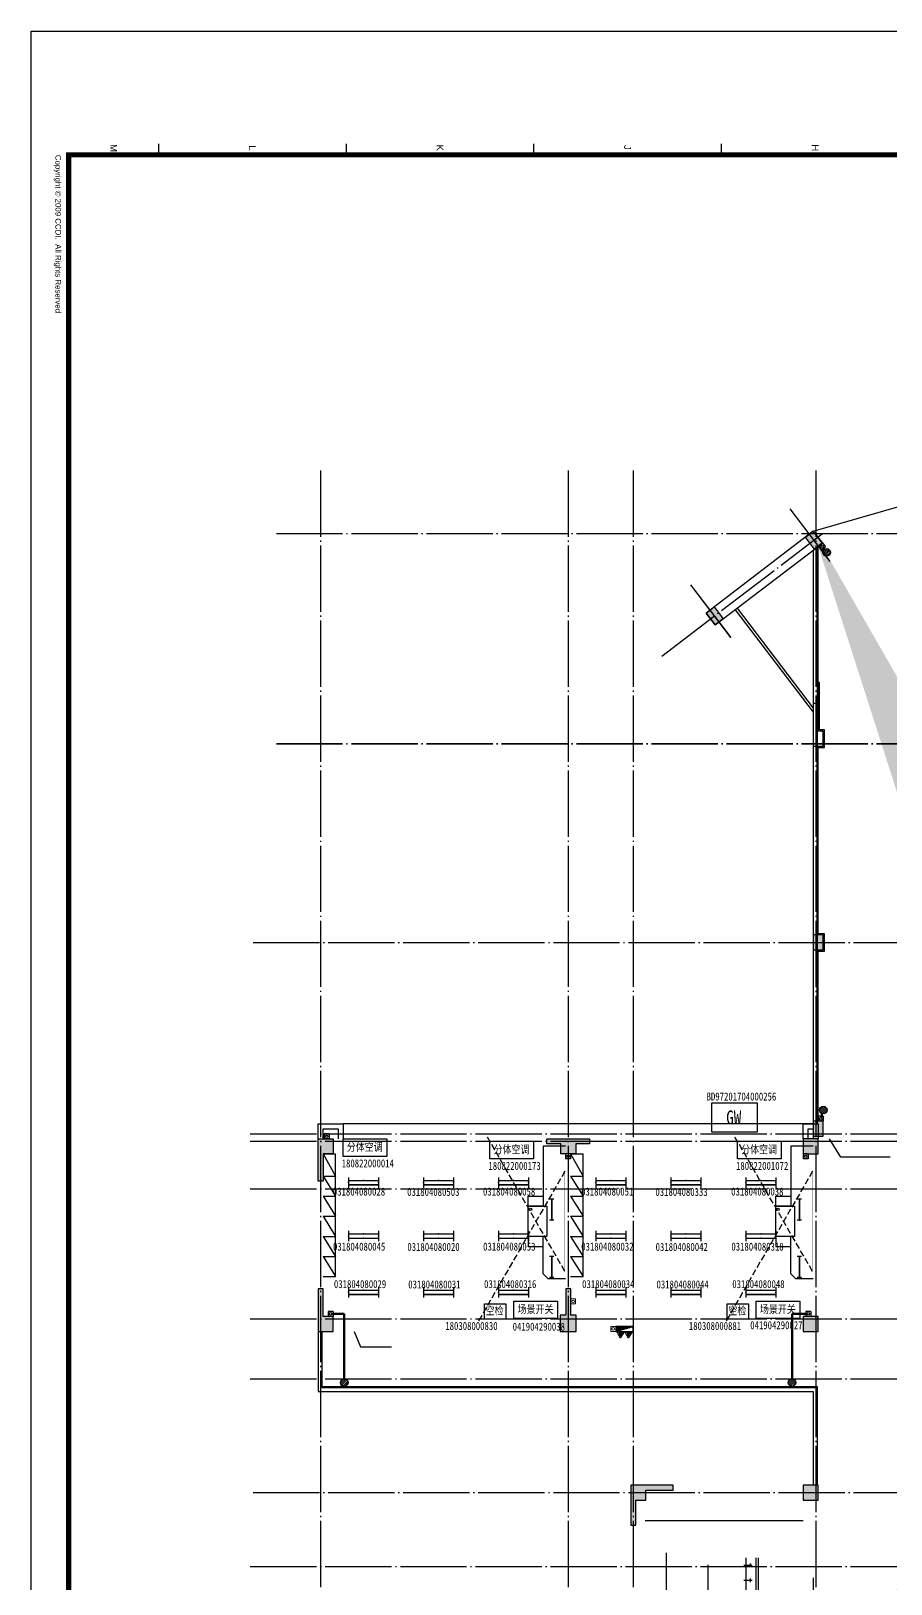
# Model space of a CAD drawing. Header units: millimetres. Extents: x 129492 to 2683129, y 513162 to 1188265.
# Drawn here: x 496806 to 531186, y 577455 to 639551 of the extents above; entities that cross this region are included whole.
import ezdxf
from ezdxf.enums import TextEntityAlignment as Align

# ---------------------------------------------------------------- set-up
doc = ezdxf.new("R2010")
doc.units = ezdxf.units.MM
doc.header["$LTSCALE"] = 1000
for name, pattern in [('3#_t8$0$$0$CCDID0GLB00001', [30, 26.5, -1.5, 0.5, -1.5]), ('3#_t8$0$CONTINOUS', [0]), ('3#_t8$0$DASH', [0.35, 0.25, -0.1]), ('GRID$1$CCDID0GLB00001', [30, 26.5, -1.5, 0.5, -1.5])]:
    doc.linetypes.add(name, pattern=pattern)
for name, color, linetype in [('3#_t8$0$$0$G-GRID', 1, '3#_t8$0$$0$CCDID0GLB00001'), ('3#_t8$0$A-ELEV-HEVY', 2, 'Continuous'), ('3#_t8$0$A-FURN', 9, 'Continuous'), ('3#_t8$0$A-HRAL', 104, 'Continuous'), ('3#_t8$0$A-MOAT', 252, 'Continuous'), ('3#_t8$0$A-OVER', 23, 'Continuous'), ('3#_t8$0$A-WALL', 4, 'Continuous'), ('3#_t8$0$G-0-XREF', 252, 'Continuous'), ('3#_t8$0$G-ANNO-NOTE', 252, 'Continuous'), ('3#_t8$0$G-ANNO-TEXT', 33, 'Continuous'), ('3#_t8$0$P-COND-SILO', 252, '3#_t8$0$CONTINOUS'), ('3#_t8$0$P-DRAI-MISC', 252, 'Continuous'), ('3#_t8$0$P-WAST-PIPE', 252, '3#_t8$0$CCDI_L_P_F'), ('3#_t8$0$家具', 9, 'Continuous'), ('3#楼柱网$0$G-0-XREF', 2, 'Continuous'), ('3#楼柱网$1$COLS', 6, 'Continuous'), ('3#楼柱网$1$COLS-HATH', 8, 'Continuous'), ('E-EQPM-LIGT', 150, 'Continuous'), ('EQUIP-照明', 3, 'Continuous'), ('G-0-XREF', 2, 'Continuous'), ('GRID$1$G-GRID', 252, 'GRID$1$CCDID0GLB00001'), ('卫生间$0$A-DOOR', 2, 'Continuous'), ('卫生间$0$A-FIXT', 252, 'Continuous'), ('卫生间$0$SPACE', 7, 'Continuous'), ('图框A1+0.00$0$G-ANNO-TEXT', 33, 'Continuous'), ('图框A1+0.00$0$G-BORD', 3, 'Continuous')]:
    doc.layers.add(name, color=color, linetype=linetype)
for name, color, linetype, lineweight in [('3#_t8$0$3#消火栓$0$P-HUDR-MISC', 252, 'Continuous', 25), ('3#_t8$0$3#消火栓$0$P-HUDR-SILO', 252, 'Continuous', 20), ('3#_t8$0$P-WAST', 252, '3#_t8$0$废水', 50)]:
    doc.layers.add(name, color=color, linetype=linetype, lineweight=lineweight)
doc.layers.get('0').off()
doc.layers.get('3#_t8$0$G-0-XREF').off()
doc.styles.add('3#_t8$0$CCDI_T_G01', font='arial.ttf')
doc.styles.add('3#_t8$0$Standard', font='gbenor.shx', dxfattribs={"bigfont": 'gbcbig.shx'})
doc.styles.add('GW', font='', dxfattribs={"width": 0.8, "height": 550})
doc.styles.add('图框A1+0.00$0$CCDI_T_G01', font='arial.ttf')
doc.styles.add('空检', font='', dxfattribs={"width": 0.8, "height": 320})
doc.styles.get('GW').set_extended_font_data('SimSun')
doc.styles.get('空检').set_extended_font_data('SimSun')
doc.linetypes.add('3#_t8$0$CCDI_L_P_F', pattern='A,50,["F",3#_t8$0$CCDI_T_G01,S=2,R=0,X=1.1,Y=-1],-4', length=54)
doc.linetypes.add('3#_t8$0$废水', pattern='A,50,["F",3#_t8$0$Standard,S=2,R=0,X=1.2,Y=-1],-4', length=54)

# ---------------------------------------------------------------- blocks, each defined once
blk = doc.blocks.new('3#_t8$0$232Y24Y')
at = {"layer": '3#_t8$0$A-FURN'}
for p, q in [((-2060, 80), (-1560, -820)), ((-2060, 80), (-1560, 80)), ((-1560, -4820), (-1560, 80)), ((-2060, -820), (-1560, -820)), ((-2060, -820), (-1560, -1620)), ((-2060, -1620), (-1560, -1620)), ((-2060, -1620), (-1560, -2420)), ((-2060, -2420), (-1560, -3220)), ((-2060, -2420), (-1560, -2420)), ((-2060, -3220), (-1560, -3220)), ((-2060, -3220), (-1560, -4020)), ((-2060, -4020), (-1560, -4020)), ((-2060, -4020), (-1560, -4820)), ((-2060, -4820), (-1560, -4820))]:
    blk.add_line(p, q, dxfattribs=at)
at = {"layer": '3#_t8$0$家具', "linetype": '3#_t8$0$DASH'}
for p, q in [((7610, -4620), (4463, 830)), ((7610, -620), (4117, -6670))]:
    blk.add_line(p, q, dxfattribs=at)
at = {"layer": '3#_t8$0$家具'}
for points in [[(7640, 380), (6940, 380), (6740, 380), (6740, -2020)], [(7640, -4920), (6940, -4920), (6740, -4720), (6740, -3220)]]:
    blk.add_lwpolyline(points, dxfattribs=at)
at = {"layer": '3#_t8$0$家具', "const_width": 10}
blk.add_lwpolyline([(7610, -620), (7610, -4620)], dxfattribs=at)
at = {"layer": '3#_t8$0$家具'}
for points in [[(6140, -1620), (6740, -1620), (6740, -2020), (6140, -2020)], [(6140, -3220), (6140, -2020), (6890, -2020), (6890, -3220)], [(6140, -3620), (6740, -3620), (6740, -3220), (6140, -3220)]]:
    blk.add_lwpolyline(points, close=True, dxfattribs=at)
blk.add_circle((6236, -2146), 46.6, dxfattribs=at)
blk = doc.blocks.new('卫生间$0$$lvtry$00000000')
for p, q in [((0, 0), (0, -329.6)), ((75.7, -264.7), (-73.5, -264.7))]:
    blk.add_line(p, q)
blk.add_circle((0, -264.7), 16.2)
blk = doc.blocks.new('卫生间')
blk.add_line((4817, 2480), (5417, 2480))
at = {"layer": '卫生间$0$A-DOOR'}
for p, q in [((42717, 44830), (44667, 44830)), ((44667, 44830), (45917, 44830))]:
    blk.add_line(p, q, dxfattribs=at)
at = {"layer": '卫生间$0$A-FIXT'}
for p, q in [((43005, 53030), (43005, 49405)), ((45630, 51205), (45630, 53030)), ((892, 13668), (7217, 13668)), ((1730, 12380), (1730, 8755)), ((3405, 11893), (3405, 5580)), ((4917, 12180), (4917, 8880)), ((5317, 12180), (5317, 9280)), ((5417, 12180), (5417, 9380)), ((7617, 11380), (7617, 9880)), ((5417, 9380, 0), (7617, 9380, 0)), ((4917, 8880, 0), (7617, 8880, 0)), ((5317, 9280, 0), (7617, 9280, 0)), ((1730, 8293), (1730, 5580)), ((7617, 8480), (7617, 5630)), ((1730, 2668), (1730, 5380)), ((3405, 2668), (3405, 5380)), ((4917, 2480), (4917, 5280)), ((4917, 5280), (6817, 5280)), ((5317, 2480), (5317, 4880)), ((5317, 4880), (6817, 4880)), ((5417, 2480), (5417, 4780)), ((5417, 4780), (6817, 4780)), ((7617, 2780), (7617, 4280)), ((877, 340), (877, 2668))]:
    blk.add_line(p, q, dxfattribs=at)
for points in [[(44217, 46730), (44217, 48830), (43617, 48830), (43617, 46730)], [(44417, 46730), (44417, 48830), (45017, 48830), (45017, 46730)]]:
    blk.add_lwpolyline(points, close=True, dxfattribs=at)
for points in [[(1177, 2668), (1177, 640), (7612, 640), (7612, -20)], [(877, 340), (7217, 340), (7217, -20)]]:
    blk.add_lwpolyline(points, dxfattribs=at)
at = {"layer": '卫生间$0$SPACE', "ltscale": 5}
for points in [[(5017, 8160), (6517, 8160), (6517, 8580), (5017, 8580)], [(6617, 8160), (7067, 8160), (7067, 8580), (6617, 8580)], [(5017, 5580), (6517, 5580), (6517, 6000), (5017, 6000)]]:
    blk.add_lwpolyline(points, close=True, dxfattribs=at)
at = {"layer": '卫生间$0$A-FIXT', "xscale": -1}
for p, rotation in [((4847, 11880, 0), 90.00000027649769), ((4847, 11280, 0), 90.00000027649769), ((4847, 10680, 0), 90.00000027649769), ((4847, 10080, 0), 90.00000027649769), ((6117, 8780), 180), ((6717, 8780), 180), ((7317, 8780), 180)]:
    blk.add_blockref('卫生间$0$$lvtry$00000000', p, dxfattribs=dict(at, rotation=rotation))
blk = doc.blocks.new('GRID')
at = {"layer": 'GRID$1$G-GRID', "ltscale": 0.1}
for p, q in [((0, 76720), (0, -3284)), ((9900, 76720), (9900, -3284)), ((19800, 76720), (19800, -3284)), ((20380, 73081), (18722, 75250)), ((-1768, 74200), (66783, 74200)), ((13649, 69298), (20063, 74200)), ((16410, 70048), (14752, 72217)), ((-1768, 65800), (66783, 65800)), ((-2810, 50200), (27700, 50200)), ((-2810, 49900), (27700, 49900)), ((-2810, 48000), (33300, 48000)), ((-2810, 42800), (66783, 42800)), ((-2810, 40400), (66783, 40400)), ((-2810, 32900), (66783, 32900))]:
    blk.add_line(p, q, dxfattribs=at)
for points in [[(12500, 76720), (12500, -3068)], [(-2693, 57850), (27700, 57850)], [(-2693, 35850), (27700, 35850)]]:
    blk.add_lwpolyline(points, dxfattribs=at)
blk = doc.blocks.new('3#楼柱网')
at = {"layer": '3#楼柱网$1$COLS-HATH'}
h = blk.add_hatch(color=256, dxfattribs=at)
h.paths.add_polyline_path([(-28327982, 42527826), (-28328207, 42527826), (-28328207, 42528476), (-28327557, 42528476), (-28327557, 42527826), (-28327782, 42527826), (-28327782, 42526776), (-28327982, 42526776)])
h.paths.add_polyline_path([(-28294907, 42579476), (-28294157, 42579476), (-28294157, 42580226), (-28294907, 42580226)], flags=16)
h.paths.add_polyline_path([(-28314482, 42588076), (-28313282, 42588076), (-28313282, 42587876), (-28313882, 42587876), (-28313882, 42587476), (-28314282, 42587476), (-28314282, 42586826), (-28314482, 42586826)], flags=17)
h.paths.add_polyline_path([(-28275082, 42556376), (-28274682, 42556376), (-28274682, 42556776), (-28275082, 42556776)], flags=17)
h.paths.add_polyline_path([(-28275082, 42523476), (-28274682, 42523476), (-28274682, 42523876), (-28275082, 42523876)], flags=17)
h.paths.add_polyline_path([(-28314682, 42543026), (-28314282, 42543026), (-28314282, 42543626), (-28314682, 42543626)], flags=17)
h.paths.add_polyline_path([(-28318582, 42542976), (-28317882, 42542976), (-28317882, 42543676), (-28318582, 42543676)], flags=17)
h.paths.add_polyline_path([(-28325382, 42543026), (-28324782, 42543026), (-28324782, 42543626), (-28325382, 42543626)], flags=17)
h.paths.add_polyline_path([(-28325382, 42534626), (-28325382, 42536226), (-28325182, 42536226), (-28325182, 42535226), (-28324782, 42535226), (-28324782, 42534826), (-28323682, 42534826), (-28323682, 42534626)], flags=17)
h.paths.add_polyline_path([(-28318082, 42533926), (-28317682, 42533926), (-28317682, 42534526), (-28318082, 42534526)], flags=17)
h.paths.add_polyline_path([(-28314682, 42533926), (-28314282, 42533926), (-28314282, 42534526), (-28314682, 42534526)], flags=17)
h.paths.add_polyline_path([(-28314682, 42534626), (-28314282, 42534626), (-28314282, 42535226), (-28314682, 42535226)], flags=17)
h.paths.add_polyline_path([(-28318482, 42534626), (-28317882, 42534626), (-28317882, 42535226), (-28318482, 42535226)], flags=17)
h.paths.add_polyline_path([(-28328732, 42520776), (-28327032, 42520776), (-28327032, 42520976), (-28327582, 42520976), (-28327582, 42521376), (-28327782, 42521376), (-28327982, 42521376), (-28327982, 42521376), (-28328182, 42521376), (-28328182, 42520976), (-28328732, 42520976)])
h.paths.add_polyline_path([(-28314682, 42524976), (-28314282, 42524976), (-28314282, 42525576), (-28314682, 42525576)], flags=17)
h.paths.add_polyline_path([(-28285532, 42513676), (-28283832, 42513676), (-28283832, 42513876), (-28284382, 42513876), (-28284382, 42514276), (-28284582, 42514276), (-28284582, 42515376), (-28284782, 42515376), (-28284782, 42514276), (-28284982, 42514276), (-28284982, 42513876), (-28285532, 42513876)], flags=17)
h.paths.add_polyline_path([(-28305332, 42513676), (-28303632, 42513676), (-28303632, 42513876), (-28304182, 42513876), (-28304182, 42514276), (-28304382, 42514276), (-28304382, 42515376), (-28304582, 42515376), (-28304582, 42514276), (-28304782, 42514276), (-28304782, 42513876), (-28305332, 42513876)], flags=17)
h.paths.add_polyline_path([(-28309782, 42528656), (-28309782, 42525576), (-28310182, 42525576), (-28310182, 42524976), (-28309582, 42524976), (-28309582, 42529256), (-28310182, 42529256), (-28310182, 42528656)], flags=17)
h.paths.add_polyline_path([(-28281262, 42528576), (-28281262, 42528576), (-28281262, 42528576), (-28281262, 42527976), (-28280662, 42527976), (-28280662, 42528376), (-28277182, 42528376), (-28277182, 42527976), (-28276582, 42527976), (-28276582, 42528576)], flags=17)
h.paths.add_polyline_path([(-28314682, 42528656), (-28314282, 42528656), (-28314282, 42529256), (-28314682, 42529256)], flags=17)
h.paths.add_polyline_path([(-28318482, 42527876), (-28317882, 42527876), (-28317882, 42528476), (-28318482, 42528476)], flags=17)
h.paths.add_polyline_path([(-28274682, 42521376), (-28275282, 42521376), (-28275282, 42520776), (-28274882, 42520776), (-28274882, 42519676), (-28274682, 42519676), (-28274682, 42520776)], flags=17)
h.paths.add_polyline_path([(-28337882, 42528476), (-28337282, 42528476), (-28337282, 42527876), (-28337682, 42527876), (-28337682, 42526776), (-28337882, 42526776), (-28337882, 42527876)])
h.paths.add_polyline_path([(-28337882, 42520776), (-28337282, 42520776), (-28337282, 42521376), (-28337682, 42521376), (-28337682, 42522476), (-28337882, 42522476), (-28337882, 42521376)])
h.paths.add_polyline_path([(-28318082, 42513676), (-28318082, 42515676), (-28317782, 42515676), (-28317782, 42513676)])
h.paths.add_polyline_path([(-28304782, 42521376), (-28304182, 42521376), (-28304182, 42520776), (-28304382, 42520776), (-28304382, 42519676), (-28304582, 42519676), (-28304582, 42520776), (-28304782, 42520776)], flags=17)
h.paths.add_polyline_path([(-28284982, 42521376), (-28284382, 42521376), (-28284382, 42520776), (-28284582, 42520776), (-28284582, 42519676), (-28284782, 42519676), (-28284782, 42520776), (-28284982, 42520776)], flags=17)
h.paths.add_polyline_path([(-28294932, 42520676), (-28294232, 42520676), (-28294232, 42521376), (-28294932, 42521376)], flags=17)
h.paths.add_polyline_path([(-28314482, 42520776), (-28313882, 42520776), (-28313882, 42521376), (-28314482, 42521376)], flags=17)
h.paths.add_polyline_path([(-28318482, 42520776), (-28317882, 42520776), (-28317882, 42521376), (-28318482, 42521376)], flags=17)
h.paths.add_polyline_path([(-28294882, 42513676), (-28294282, 42513676), (-28294282, 42514276), (-28294882, 42514276)], flags=17)
h.paths.add_polyline_path([(-28314482, 42513676), (-28313882, 42513676), (-28313882, 42514276), (-28314482, 42514276)])
h.paths.add_polyline_path([(-28328732, 42563776), (-28327032, 42563776), (-28327032, 42563576), (-28327582, 42563576), (-28327582, 42563176), (-28327782, 42563176), (-28327982, 42563176), (-28327982, 42563176), (-28328182, 42563176), (-28328182, 42563576), (-28328732, 42563576)])
h.paths.add_polyline_path([(-28278482, 42579476), (-28277982, 42579476), (-28277982, 42579976), (-28278482, 42579976), (-28278482, 42579676), (-28279682, 42579676), (-28279682, 42579476)], flags=17)
h.paths.add_polyline_path([(-28325382, 42549926), (-28325382, 42548326), (-28325182, 42548326), (-28325182, 42549326), (-28324782, 42549326), (-28324782, 42549726), (-28323682, 42549726), (-28323682, 42549926)], flags=17)
h.paths.add_polyline_path([(-28285532, 42546576), (-28283832, 42546576), (-28283832, 42546776), (-28284382, 42546776), (-28284382, 42547176), (-28284582, 42547176), (-28284582, 42548276), (-28284782, 42548276), (-28284782, 42547176), (-28284982, 42547176), (-28284982, 42546776), (-28285532, 42546776)], flags=17)
h.paths.add_polyline_path([(-28309782, 42561476), (-28309782, 42558796), (-28310182, 42558796), (-28310182, 42558196), (-28309582, 42558196), (-28309582, 42562076), (-28310182, 42562076), (-28310182, 42561476)], flags=17)
h.paths.add_polyline_path([(-28281262, 42561476), (-28281262, 42561476), (-28281262, 42561476), (-28281262, 42560876), (-28280662, 42560876), (-28280662, 42561276), (-28277182, 42561276), (-28277182, 42560876), (-28276582, 42560876), (-28276582, 42561476)], flags=17)
h.paths.add_polyline_path([(-28318082, 42563876), (-28317682, 42563876), (-28317682, 42564476), (-28318082, 42564476)], flags=17)
h.paths.add_polyline_path([(-28314682, 42563876), (-28314282, 42563876), (-28314282, 42564476), (-28314682, 42564476)], flags=17)
h.paths.add_polyline_path([(-28322370, 42584799), (-28322052, 42585042), (-28321688, 42584565), (-28322005, 42584322)], flags=17)
h.paths.add_polyline_path([(-28274682, 42554276), (-28275282, 42554276), (-28275282, 42553676), (-28274882, 42553676), (-28274882, 42552576), (-28274682, 42552576), (-28274682, 42553676)], flags=17)
h.paths.add_polyline_path([(-28304782, 42554276), (-28304182, 42554276), (-28304182, 42553676), (-28304382, 42553676), (-28304382, 42552576), (-28304582, 42552576), (-28304582, 42553676), (-28304782, 42553676)], flags=17)
h.paths.add_polyline_path([(-28284982, 42554276), (-28284382, 42554276), (-28284382, 42553676), (-28284582, 42553676), (-28284582, 42552576), (-28284782, 42552576), (-28284782, 42553676), (-28284982, 42553676)], flags=17)
h.paths.add_polyline_path([(-28294932, 42553576), (-28294232, 42553576), (-28294232, 42554276), (-28294932, 42554276)], flags=17)
h.paths.add_polyline_path([(-28314482, 42553676), (-28313882, 42553676), (-28313882, 42554276), (-28314482, 42554276)], flags=17)
h.paths.add_polyline_path([(-28337882, 42556076), (-28337282, 42556076), (-28337282, 42556676), (-28337682, 42556676), (-28337682, 42557776), (-28337882, 42557776), (-28337882, 42556676)])
h.paths.add_polyline_path([(-28327982, 42556726), (-28328207, 42556726), (-28328207, 42556076), (-28327557, 42556076), (-28327557, 42556726), (-28327782, 42556726), (-28327782, 42557776), (-28327982, 42557776)])
h.paths.add_polyline_path([(-28318482, 42556076), (-28317882, 42556076), (-28317882, 42556676), (-28318482, 42556676)], flags=17)
h.paths.add_polyline_path([(-28318482, 42549326), (-28317882, 42549326), (-28317882, 42549926), (-28318482, 42549926)], flags=17)
h.paths.add_polyline_path([(-28274682, 42546576), (-28275282, 42546576), (-28275282, 42547176), (-28274882, 42547176), (-28274882, 42548276), (-28274682, 42548276), (-28274682, 42547176)], flags=17)
h.paths.add_polyline_path([(-28305332, 42546576), (-28303632, 42546576), (-28303632, 42546776), (-28304182, 42546776), (-28304182, 42547176), (-28304382, 42547176), (-28304382, 42548276), (-28304582, 42548276), (-28304582, 42547176), (-28304782, 42547176), (-28304782, 42546776), (-28305332, 42546776)], flags=16)
h.paths.add_polyline_path([(-28294882, 42546576), (-28294282, 42546576), (-28294282, 42547176), (-28294882, 42547176)], flags=17)
h.paths.add_polyline_path([(-28314482, 42546576), (-28313882, 42546576), (-28313882, 42547176), (-28314482, 42547176)], flags=17)
h.paths.add_polyline_path([(-28314682, 42571326), (-28314282, 42571326), (-28314282, 42571926), (-28314682, 42571926)], flags=17)
h.paths.add_polyline_path([(-28314682, 42561476), (-28314282, 42561476), (-28314282, 42562076), (-28314682, 42562076)], flags=17)
h.paths.add_polyline_path([(-28304782, 42579476), (-28304182, 42579476), (-28304182, 42580076), (-28304382, 42580076), (-28304382, 42581176), (-28304582, 42581176), (-28304582, 42580076), (-28304782, 42580076)], flags=17)
h.paths.add_polyline_path([(-28284382, 42579676), (-28284382, 42580076), (-28284582, 42580076), (-28284582, 42581176), (-28284782, 42581176), (-28284782, 42580076), (-28284982, 42580076), (-28284982, 42579476), (-28283982, 42579476), (-28283982, 42579676)], flags=17)
h.paths.add_polyline_path([(-28314482, 42579476), (-28313882, 42579476), (-28313882, 42580076), (-28314482, 42580076)], flags=17)
h.paths.add_polyline_path([(-28318082, 42571326), (-28317682, 42571326), (-28317682, 42571926), (-28318082, 42571926)], flags=17)
h.paths.add_polyline_path([(-28337882, 42563776), (-28337282, 42563776), (-28337282, 42563176), (-28337682, 42563176), (-28337682, 42562076), (-28337882, 42562076), (-28337882, 42563176)])
h.paths.add_polyline_path([(-28318482, 42563176), (-28317882, 42563176), (-28317882, 42563776), (-28318482, 42563776)], flags=17)
h.paths.add_polyline_path([(-28304782, 42588076), (-28304182, 42588076), (-28304182, 42587476), (-28304382, 42587476), (-28304382, 42586376), (-28304582, 42586376), (-28304582, 42587476), (-28304782, 42587476)], flags=17)
h.paths.add_polyline_path([(-28284982, 42588076), (-28284382, 42588076), (-28284382, 42587476), (-28284582, 42587476), (-28284582, 42586376), (-28284782, 42586376), (-28284782, 42587476), (-28284982, 42587476)], flags=17)
h.paths.add_polyline_path([(-28294882, 42587476), (-28294282, 42587476), (-28294282, 42588076), (-28294882, 42588076)], flags=17)
h.paths.add_polyline_path([(-28274882, 42579976), (-28274882, 42581176), (-28274682, 42581176), (-28274682, 42579476), (-28275182, 42579476), (-28275182, 42579976)], flags=17)
edge = h.paths.add_edge_path(flags=17)
edge.add_line((-28281262, 42523676), (-28276582, 42523676))
edge.add_line((-28276582, 42523676), (-28276582, 42523876))
edge.add_line((-28276582, 42523876), (-28276982, 42523876))
edge.add_line((-28276982, 42523876), (-28280862, 42523876))
edge.add_line((-28280862, 42523876), (-28281262, 42523876))
edge.add_line((-28281262, 42523876), (-28281262, 42523676))
edge.add_line((-28281262, 42523676), (-28280862, 42523676))
h.paths.add_polyline_path([(-28281262, 42556776), (-28280862, 42556776), (-28276982, 42556776), (-28276582, 42556776), (-28276582, 42556576), (-28281262, 42556576)], flags=17)
h.paths.add_polyline_path([(-28278182, 42586776), (-28278382, 42586776), (-28278382, 42586376), (-28277982, 42586376), (-28277982, 42587676), (-28277982, 42588076), (-28278382, 42588076), (-28278382, 42587676), (-28278182, 42587676)], flags=17)
edge = h.paths.add_edge_path(flags=17)
edge.add_line((-28274682, 42586776), (-28274682, 42585076))
edge.add_line((-28274682, 42585076), (-28274882, 42585076))
edge.add_line((-28274882, 42585076), (-28274882, 42586376))
edge.add_line((-28274882, 42586376), (-28275082, 42586376))
edge.add_line((-28275082, 42586376), (-28275082, 42586776))
edge.add_line((-28275082, 42586776), (-28274682, 42586776))
edge.add_line((-28274682, 42586776), (-28274682, 42586376))
edge = h.paths.add_edge_path(flags=17)
edge.add_line((-28318082, 42580076), (-28318082, 42579476))
edge.add_line((-28318082, 42579476), (-28317682, 42579476))
edge.add_line((-28317682, 42579476), (-28317682, 42580076))
edge.add_line((-28317682, 42580076), (-28317882, 42580076))
edge.add_line((-28317882, 42580076), (-28317882, 42581176))
edge.add_line((-28317882, 42581176), (-28318082, 42581176))
edge.add_line((-28318082, 42581176), (-28318082, 42579476))
h.paths.add_polyline_path([(-28318082, 42579476), (-28317682, 42579476), (-28317682, 42580076), (-28317882, 42580076), (-28317882, 42581176), (-28318082, 42581176)], flags=16)
edge = h.paths.add_edge_path()
edge.add_line((-28324782, 42534626), (-28324782, 42534626))
edge.add_line((-28324782, 42534626), (-28325382, 42534626))
edge.add_line((-28325382, 42534626), (-28325382, 42535226))
edge.add_line((-28281262, 42523876), (-28281262, 42523676))
edge.add_line((-28274782, 42513676), (-28275682, 42513676))
edge.add_line((-28275682, 42513676), (-28275682, 42513876))
edge.add_line((-28275682, 42513876), (-28275282, 42513876))
edge.add_line((-28275282, 42513876), (-28275282, 42514276))
edge.add_line((-28275282, 42514276), (-28274882, 42514276))
edge.add_line((-28274882, 42514276), (-28274882, 42515376))
edge.add_line((-28274882, 42515376), (-28274682, 42515376))
edge.add_line((-28274682, 42515376), (-28274682, 42514276))
edge.add_line((-28274682, 42514276), (-28274682, 42513676))
edge.add_line((-28274682, 42513676), (-28275282, 42513676))
edge.add_line((-28318082, 42588076), (-28317718, 42587599))
edge.add_line((-28317718, 42587599), (-28318036, 42587356))
edge.add_line((-28318036, 42587356), (-28318400, 42587833))
edge.add_line((-28318400, 42587833), (-28318082, 42588076))
edge.add_line((-28304782, 42546576), (-28304182, 42546576))
edge.add_line((-28284982, 42579476), (-28284382, 42579476))
h = blk.add_hatch(color=256, dxfattribs=at)
h.paths.add_polyline_path([(-28318082, 42588076), (-28318400, 42587833), (-28318036, 42587356), (-28317718, 42587599)])
h.paths.add_polyline_path([(-28274682, 42586776), (-28275082, 42586776), (-28275082, 42586376), (-28274882, 42586376), (-28274882, 42585076), (-28274682, 42585076)])
at = {"layer": '3#楼柱网$1$COLS'}
for points in [[(-28318082, 42588076), (-28317718, 42587599), (-28318036, 42587356), (-28318400, 42587833), (-28318082, 42588076)], [(-28322370, 42584799), (-28322052, 42585042), (-28321688, 42584565), (-28322005, 42584322), (-28322370, 42584799)], [(-28318082, 42580076), (-28318082, 42579476), (-28317682, 42579476), (-28317682, 42580076), (-28317882, 42580076), (-28317882, 42581176), (-28318082, 42581176), (-28318082, 42579476)], [(-28337882, 42563776), (-28337282, 42563776), (-28337282, 42563176), (-28337682, 42563176), (-28337682, 42562076), (-28337882, 42562076), (-28337882, 42563176), (-28337882, 42563176), (-28337882, 42563776)], [(-28328732, 42563776), (-28327032, 42563776), (-28327032, 42563576), (-28327582, 42563576), (-28327582, 42563176), (-28327782, 42563176), (-28327782, 42563176), (-28327982, 42563176), (-28327982, 42563176), (-28328182, 42563176), (-28328182, 42563576), (-28328732, 42563576), (-28328732, 42563776)], [(-28337882, 42556076), (-28337282, 42556076), (-28337282, 42556676), (-28337682, 42556676), (-28337682, 42557776), (-28337882, 42557776), (-28337882, 42556676), (-28337882, 42556676), (-28337882, 42556076)], [(-28327982, 42556726), (-28328207, 42556726), (-28328207, 42556076), (-28327557, 42556076), (-28327557, 42556726), (-28327782, 42556726), (-28327782, 42557776), (-28327982, 42557776), (-28327982, 42556726)], [(-28325382, 42549926), (-28325382, 42548326), (-28325182, 42548326), (-28325182, 42549326), (-28324782, 42549326), (-28324782, 42549726), (-28323682, 42549726), (-28323682, 42549926), (-28325382, 42549926)]]:
    blk.add_lwpolyline(points, dxfattribs=at)
for points in [[(-28318082, 42571326), (-28317682, 42571326), (-28317682, 42571926), (-28318082, 42571926)], [(-28318082, 42563876), (-28317682, 42563876), (-28317682, 42564476), (-28318082, 42564476)], [(-28318482, 42563176), (-28317882, 42563176), (-28317882, 42563776), (-28318482, 42563776)], [(-28318482, 42556076), (-28317882, 42556076), (-28317882, 42556676), (-28318482, 42556676)], [(-28318482, 42549326), (-28317882, 42549326), (-28317882, 42549926), (-28318482, 42549926)]]:
    blk.add_lwpolyline(points, close=True, dxfattribs=at)
at = {"layer": '3#楼柱网$0$G-0-XREF'}
blk.add_blockref('GRID', (-28337782, 42513776), dxfattribs=at)
blk = doc.blocks.new('3#_t8$0$gfdgdgre')
at = {"layer": '3#_t8$0$A-MOAT', "ltscale": 5}
for p, q in [((-62950, 30300), (-43150, 30300)), ((-62950, 30250), (-43150, 30250)), ((-43150, 30300), (-43150, 30250))]:
    blk.add_line(p, q, dxfattribs=at)
for points in [[(-43150, 55900), (-42900, 55900), (-42900, 56500), (-43100, 56500), (-43100, 58400), (-43150, 58400), (-43150, 63859)], [(-43100, 40900), (-43100, 47700), (-42850, 47700), (-42850, 48400), (-43100, 48400), (-43100, 55850), (-42850, 55850), (-42850, 56550), (-43050, 56550), (-43050, 58450), (-43100, 58450), (-43100, 63898)], [(-43100, 40900), (-43150, 40900), (-43150, 47750), (-42900, 47750), (-42900, 48350), (-43150, 48350), (-43150, 55900)]]:
    blk.add_lwpolyline(points, dxfattribs=at)
blk = doc.blocks.new('3#_t8$0$3#消火栓$0$A$C7A4A6D2E')
at = {"ltscale": 0.1}
for p, q in [((200, 200), (0, 200)), ((0, 200), (0, 0)), ((200, 0), (0, 0)), ((200, 200), (200, 0))]:
    blk.add_line(p, q, dxfattribs=at)
blk.add_circle((100, 100), 50, dxfattribs=at)
blk = doc.blocks.new('3#_t8$0$3#消火栓$0$A$C5D304408')
at = {"layer": '3#_t8$0$3#消火栓$0$P-HUDR-MISC'}
blk.add_hatch(color=256, dxfattribs=at).paths.add_polyline_path([(25350, 24880), (25350, 25080), (25350, 25080), (24650, 24880)])
h = blk.add_hatch(dxfattribs=at)
h.set_pattern_fill('JIS_WOOD', color=256, scale=20, angle=90, style=0)
h.set_pattern_definition([(135, (24339.631, 24727.014), (10, 10), [])])
h.paths.add_polyline_path([(24881, 25139), (24881, 25230), (24790, 25230), (24790, 25139)])
h = blk.add_hatch(dxfattribs=at)
h.set_pattern_fill('JIS_WOOD', color=256, scale=20, angle=90, style=0)
h.set_pattern_definition([(135, (24660.631, 24727.014), (10, 10), [])])
h.paths.add_polyline_path([(25202, 25139), (25202, 25230), (25111, 25230), (25111, 25139)])
for p, q in [((25350, 25080), (24650, 24880)), ((24835, 25349), (24696, 25108)), ((24974, 25108), (24696, 25108)), ((24790, 25139), (24790, 25230)), ((24881, 25230), (24790, 25230)), ((24881, 25139), (24790, 25139)), ((24835, 25349), (24974, 25108)), ((24881, 25139), (24881, 25230)), ((25156, 25349), (25017, 25108)), ((25295, 25108), (25017, 25108)), ((25111, 25139), (25111, 25230)), ((25202, 25230), (25111, 25230)), ((25202, 25139), (25111, 25139)), ((25156, 25349), (25295, 25108)), ((25202, 25139), (25202, 25230))]:
    blk.add_line(p, q, dxfattribs=at)
blk.add_lwpolyline([(25350, 25080), (24650, 25080), (24650, 24880), (25350, 24880)], close=True, dxfattribs=at)
blk = doc.blocks.new('3#_t8$0$A$C7A4A6D2E')
at = {"ltscale": 0.1}
for p, q in [((200, 200), (0, 200)), ((0, 200), (0, 0)), ((200, 0), (0, 0)), ((200, 200), (200, 0))]:
    blk.add_line(p, q, dxfattribs=at)
blk.add_circle((100, 100), 50, dxfattribs=at)
blk = doc.blocks.new('3#_t8$0$A$C01BF6661')
at = {"layer": '3#_t8$0$P-DRAI-MISC', "ltscale": 5}
h = blk.add_hatch(dxfattribs=at)
h.set_pattern_fill('ANSI31', color=256, scale=450, angle=180, style=0)
h.set_pattern_definition([(225, (36225, 89338.503), (39.774756, -39.774756), [])])
h.paths.add_polyline_path([(-150, 0, 1), (150, 0, 1)])
blk.add_circle((0, 0), 150, dxfattribs=at)
blk = doc.blocks.new('3#_t8$0$A$C011D5BA5')
at = {"linetype": '3#_t8$0$DASH'}
blk.add_line((-765, -267), (0, 0), dxfattribs=at)
blk.add_lwpolyline([(-765, -267), (0, -267), (0, 0), (-765, 0)], close=True, dxfattribs=at)
blk = doc.blocks.new('3#_t8$0$ktw1')
at = {"ltscale": 5, "xscale": -1, "rotation": 180}
for p in [(1691, -24029), (9092, -24029), (11591, -24029), (18792, -24029)]:
    blk.add_blockref('3#_t8$0$A$C011D5BA5', p, dxfattribs=at)
blk = doc.blocks.new('图框A1+0.00')
at = {"layer": '图框A1+0.00$0$G-BORD'}
blk.add_lwpolyline([(0, 594), (841, 594), (841, 0), (0, 0)], close=True, dxfattribs=at)
at = {"layer": '图框A1+0.00$0$G-BORD', "const_width": 1.4}
blk.add_lwpolyline([(33, 584), (831, 584), (831, 10), (33, 10)], close=True, dxfattribs=at)
at = {"layer": '图框A1+0.00$0$G-BORD', "const_width": 0.35}
for points in [[(33, 184), (30, 184)], [(33, 134), (30, 134)], [(33, 84), (30, 84)], [(33, 34), (30, 34)]]:
    blk.add_lwpolyline(points, dxfattribs=at)
at = {"layer": '图框A1+0.00$0$G-ANNO-TEXT', "style": '图框A1+0.00$0$CCDI_T_G01'}
for s, p in [('H', (31.11, 209)), ('J', (31.03, 159)), ('K', (31.09, 109)), ('L', (31.18, 59)), ('M', (31.18, 22))]:
    blk.add_text(s, height=1.8, dxfattribs=at).set_placement(p, align=Align.MIDDLE_CENTER)
at = {"layer": '图框A1+0.00$0$G-ANNO-TEXT', "insert": (33, 8), "char_height": 1.5, "width": 66.6742, "attachment_point": 1, "style": '图框A1+0.00$0$CCDI_T_G01'}
blk.add_mtext('{\\fArial|b0|i0|c0|p32;Copyright © 2009 CCDI.  All Rights Reserved}', dxfattribs=at)
blk = doc.blocks.new('$EQUIP$00001159')
for p, q in [((-1.2, 0.25), (-1.2, -0.25)), ((-1.2, 0), (1.2, 0)), ((1.2, 0.25), (1.2, -0.25))]:
    blk.add_line(p, q)
at = {"const_width": 0.14}
blk.add_lwpolyline([(-1.2, 0), (1.2, 0)], dxfattribs=at)
at = {"layer": 'EQUIP-照明'}
for p in [(-1.2, 0), (0, 0), (1.2, 0)]:
    blk.add_point(p, dxfattribs=at)
at = {"layer": 'EQUIP-照明', "flags": 9}
blk.add_attdef('A', (0, 0), '', height=0.00002, dxfattribs=at)
blk = doc.blocks.new('$EQUIP$00001160')
for p, q in [((-1.2, 0.42), (-1.2, -0.42)), ((-1.2, 0.17), (1.2, 0.17)), ((1.2, 0.42), (1.2, -0.42)), ((-1.2, -0.17), (1.2, -0.17))]:
    blk.add_line(p, q)
at = {"const_width": 0.1}
for points in [[(-1.2, 0.17), (1.2, 0.17)], [(-1.2, -0.17), (1.2, -0.17)]]:
    blk.add_lwpolyline(points, dxfattribs=at)
at = {"layer": 'EQUIP-照明'}
for p in [(-1.2, 0), (0, 0.17), (1.2, 0), (0, -0.17)]:
    blk.add_point(p, dxfattribs=at)
at = {"layer": 'EQUIP-照明', "flags": 9}
blk.add_attdef('A', (0, 0), '', height=0.00002, dxfattribs=at)

msp = doc.modelspace()

# ---------------------------------------------------------------- linework, layer by layer
at = {"layer": '3#_t8$0$$0$G-GRID', "ltscale": 0.1}
for p, q in [((528181, 621975), (528181, 541971)), ((528761, 618337), (527103, 620506)), ((522030, 614553), (528445, 619455)), ((524791, 615303), (523134, 617472)), ((506613, 611055), (575564, 611055)), ((505571, 595455), (536081, 595455)), ((505571, 595155), (536081, 595155)), ((505571, 593255), (541681, 593255))]:
    msp.add_line(p, q, dxfattribs=at)
at = {"layer": '3#_t8$0$A-ELEV-HEVY'}
for points in [[(508281, 595255), (508281, 595855), (509281, 595855), (509281, 595255)], [(528081, 595855), (527681, 595855)], [(527681, 595255), (527681, 595855)]]:
    msp.add_lwpolyline(points, dxfattribs=at)
at = {"layer": '3#_t8$0$A-HRAL', "ltscale": 5}
for p, q in [((528081, 618800), (528081, 595855)), ((528081, 618800), (528081, 595855)), ((528231, 618877), (528231, 595855)), ((524953, 616409), (528081, 612315))]:
    msp.add_line(p, q, dxfattribs=at)
for points in [[(528081, 619555), (531881, 620647)], [(525032, 616470), (528081, 612480)], [(508281, 587555), (508281, 585155), (528081, 585155), (528081, 581405)], [(508431, 587555), (508431, 585305), (528231, 585305), (528231, 581405)]]:
    msp.add_lwpolyline(points, dxfattribs=at)
at = {"layer": '3#_t8$0$A-OVER'}
msp.add_lwpolyline([(527681, 595855), (509281, 595855)], dxfattribs=at)
at = {"layer": '3#_t8$0$A-WALL'}
msp.add_lwpolyline([(528081, 619555), (523794, 616279), (524158, 615802), (528446, 619079)], close=True, dxfattribs=at)
for points in [[(508281, 595255), (508281, 595855), (509281, 595855), (509281, 595255)], [(508481, 595255), (508481, 595655), (509081, 595655), (509081, 595255)], [(527681, 595255), (527681, 595855), (528281, 595855), (528281, 595255)], [(527881, 595255), (527881, 595655), (528081, 595655), (528081, 595255)]]:
    msp.add_lwpolyline(points, dxfattribs=at)
at = {"layer": '3#_t8$0$G-ANNO-NOTE'}
for points in [[(531161, 594521), (529182, 594521), (528731, 595255)], [(509729, 587555), (509983, 586935), (511222, 586935)]]:
    msp.add_lwpolyline(points, dxfattribs=at)
at = {"layer": '3#_t8$0$G-ANNO-TEXT', "color": 0}
for points in [[(524031, 596687), (525842, 596687), (525842, 595522), (524031, 595522)], [(509281, 595255), (511032, 595255), (511032, 594552), (509281, 594552)], [(515149, 595155), (516900, 595155), (516900, 594452), (515149, 594452)], [(525049, 595155), (526800, 595155), (526800, 594452), (525049, 594452)], [(516108, 588767), (517859, 588767), (517859, 588063), (516108, 588063)], [(525798, 588767), (527549, 588767), (527549, 588063), (525798, 588063)]]:
    msp.add_lwpolyline(points, close=True, dxfattribs=at)
at = {"layer": '3#_t8$0$G-ANNO-TEXT', "color": 0, "elevation": 450}
for points in [[(514931, 588661), (515784, 588661), (515784, 588046), (514931, 588046)], [(524640, 588661), (525494, 588661), (525494, 588046), (524640, 588046)]]:
    msp.add_lwpolyline(points, close=True, dxfattribs=at)
at = {"layer": '3#_t8$0$P-WAST'}
for p, q in [((528464, 618904), (528525, 618824)), ((528440, 596261), (528395, 596103)), ((508831, 588255), (509331, 588255)), ((509331, 585655), (509331, 588255)), ((527831, 588255), (527231, 588255)), ((527231, 588255), (527231, 585655))]:
    msp.add_line(p, q, dxfattribs=at)

# ---------------------------------------------------------------- block references
for name, p in [('3#_t8$0$ktw1', (508381, 619455)), ('3#_t8$0$232Y24Y', (510541, 594575)), ('3#_t8$0$232Y24Y', (520441, 594575))]:
    msp.add_blockref(name, p)
at = {"layer": '3#_t8$0$3#消火栓$0$P-HUDR-MISC', "lineweight": 25, "ltscale": 0.1, "rotation": 180}
msp.add_blockref('3#_t8$0$3#消火栓$0$A$C5D304408', (545531, 612635), dxfattribs=at)
at = {"layer": '3#_t8$0$3#消火栓$0$P-HUDR-SILO', "ltscale": 0.1, "rotation": 270}
for p in [(518381, 588855), (519981, 587755)]:
    msp.add_blockref('3#_t8$0$3#消火栓$0$A$C7A4A6D2E', p, dxfattribs=at)
at = {"layer": '3#_t8$0$G-0-XREF', "ltscale": 5}
for name, p in [('3#楼柱网', (28846164, -41968520)), ('卫生间', (520464, 566325))]:
    msp.add_blockref(name, p, dxfattribs=at)
at = {"layer": '3#_t8$0$G-0-XREF'}
msp.add_blockref('3#_t8$0$gfdgdgre', (571381, 555055), dxfattribs=at)
at = {"layer": '3#_t8$0$P-COND-SILO', "ltscale": 0.1}
for p in [(508524, 595255), (518181, 594455), (527681, 594455)]:
    msp.add_blockref('3#_t8$0$A$C7A4A6D2E', p, dxfattribs=at)
at = {"layer": '3#_t8$0$P-DRAI-MISC', "ltscale": 0.1}
for p in [(528616, 618705), (528481, 596405), (509331, 585506), (527231, 585506)]:
    msp.add_blockref('3#_t8$0$A$C01BF6661', p, dxfattribs=at)
at = {"layer": '3#_t8$0$P-WAST-PIPE', "rotation": 37.38732216597286}
msp.add_blockref('3#_t8$0$A$C7A4A6D2E', (528415, 618803), dxfattribs=at)
at = {"layer": '3#_t8$0$P-WAST-PIPE'}
for p in [(528281, 595955), (508681, 588155), (527781, 588155)]:
    msp.add_blockref('3#_t8$0$A$C7A4A6D2E', p, dxfattribs=at)
at = {"layer": 'E-EQPM-LIGT', "xscale": 500, "yscale": 500, "zscale": 500}
for p in [(510098, 593503, 450), (513098, 593503, 450), (516098, 593503, 450), (519987, 593503, 450), (522987, 593503, 450), (525987, 593503, 450), (510098, 591367, 450), (513098, 591367, 450), (516098, 591367, 450), (519987, 591367, 450), (522987, 591367, 450), (525987, 591367, 450), (510098, 589117, 450), (513098, 589117, 450), (516098, 589117, 450), (519987, 589117, 450), (522987, 589117, 450), (525987, 589117, 450)]:
    msp.add_blockref('$EQUIP$00001160', p, dxfattribs=at)
at = {"layer": 'E-EQPM-LIGT', "xscale": 350, "yscale": 350, "zscale": 350, "rotation": 270}
for p in [(517625, 592424), (527525, 592424), (517625, 590127), (527525, 590127)]:
    msp.add_blockref('$EQUIP$00001159', p, dxfattribs=at)
at = {"layer": 'G-0-XREF', "xscale": 150, "yscale": 150, "zscale": 150, "rotation": 270}
msp.add_blockref('图框A1+0.00', (496806, 639551), dxfattribs=at)

# ---------------------------------------------------------------- texts
at = {"layer": '3#_t8$0$G-ANNO-TEXT', "color": 0, "width": 0.8}
for s, height, style, p in [('BD97201704000256', 320, '空检', (523816, 596786)), ('GW', 550, 'GW', (524603, 595837)), ('分体空调', 320, '空检', (509432, 594769)), ('分体空调', 320, '空检', (515299, 594669)), ('分体空调', 320, '空检', (525199, 594669)), ('180822000014', 320, '空检', (509226, 594114, -450)), ('180822000173', 320, '空检', (515093, 594014, -450)), ('180822001072', 320, '空检', (524993, 594014, -450)), ('031804080028', 320, '空检', (508873, 592986)), ('031804080503', 320, '空检', (511845, 592973)), ('031804080058', 320, '空检', (514876, 592986)), ('031804080051', 320, '空检', (518797, 592986)), ('031804080333', 320, '空检', (521769, 592973)), ('031804080038', 320, '空检', (524800, 592986)), ('031804080045', 320, '空检', (508880, 590785)), ('031804080020', 320, '空检', (511852, 590772)), ('031804080053', 320, '空检', (514883, 590785)), ('031804080032', 320, '空检', (518804, 590785)), ('031804080042', 320, '空检', (521777, 590772)), ('031804080318', 320, '空检', (524807, 590785)), ('031804080029', 320, '空检', (508916, 589286)), ('031804080031', 320, '空检', (511888, 589273)), ('031804080316', 320, '空检', (514919, 589286)), ('031804080034', 320, '空检', (518841, 589286)), ('031804080044', 320, '空检', (521813, 589273)), ('031804080048', 320, '空检', (524843, 589286)), ('空检', 320, '空检', (514981, 588222, 450)), ('场景开关', 320, '空检', (516259, 588280)), ('空检', 320, '空检', (524690, 588222, 450)), ('场景开关', 320, '空检', (525949, 588280)), ('180308000830', 320, '空检', (513369, 587613, 450)), ('041904290038', 320, '空检', (516062, 587584, 450)), ('180308000881', 320, '空检', (523106, 587613, 450)), ('041904290027', 320, '空检', (525561, 587642, 450))]:
    msp.add_text(s, height=height, dxfattribs=dict(at, style=style)).set_placement(p)

doc.saveas('drawing.dxf')
